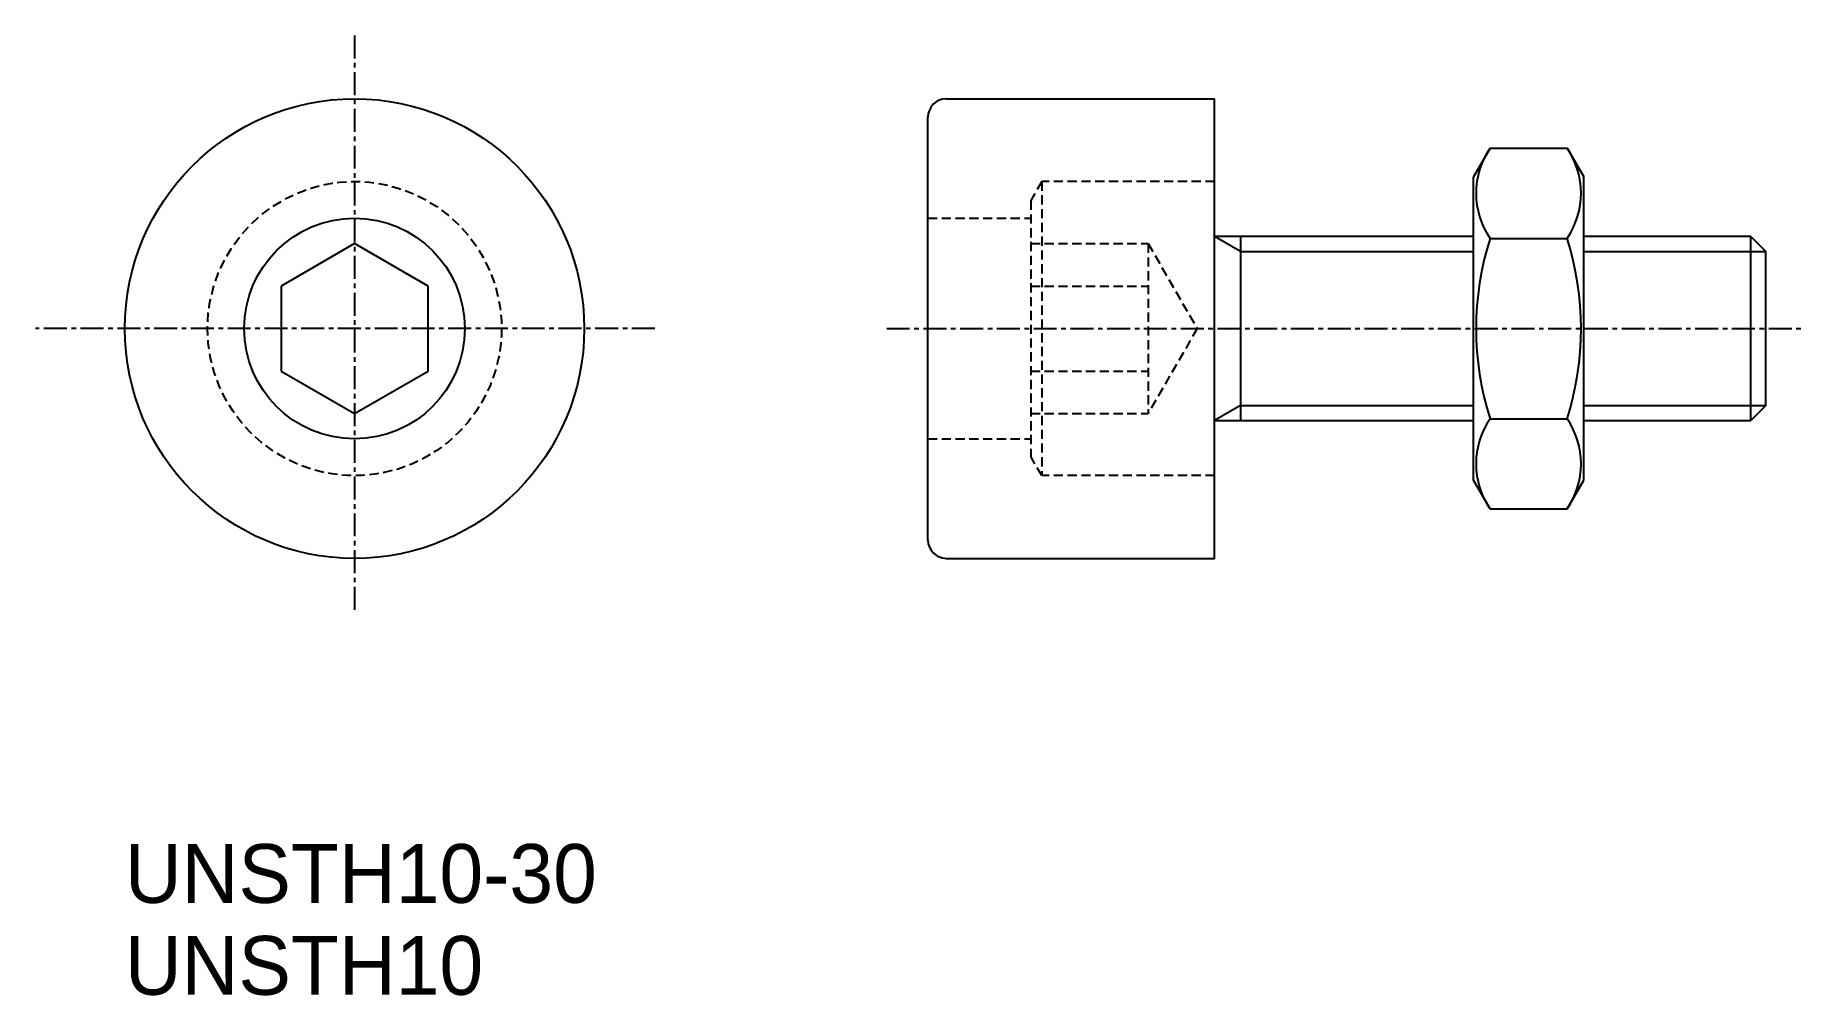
# Model space of a CAD drawing. Extents: x -3867.7 to -3771.5, y -1271.3 to -1219.1.
import ezdxf

# ---------------------------------------------------------------- set-up
doc = ezdxf.new("R2010")
doc.units = 0
doc.linetypes.add('CENTER', pattern=[2, 1.25, -0.25, 0.25, -0.25])
doc.linetypes.add('DASHED', pattern=[0.75, 0.5, -0.25])
doc.layers.get('0').update_dxf_attribs({"linetype": 'CONTINUOUS'})
doc.layers.add('CENTER', color=1, linetype='CENTER')

msp = doc.modelspace()

# ---------------------------------------------------------------- linework, layer by layer
at = {"color": 7, "linetype": 'CONTINUOUS'}
for p, q in [((-3818.087, -1222.543), (-3803.487, -1222.543)), ((-3803.487, -1247.543), (-3803.487, -1222.543)), ((-3819.087, -1246.543), (-3819.087, -1223.543)), ((-3788.499, -1225.228), (-3789.403, -1226.793)), ((-3788.499, -1225.228), (-3784.306, -1225.228)), ((-3784.306, -1225.228), (-3783.403, -1226.793)), ((-3789.403, -1243.293), (-3789.403, -1226.793)), ((-3783.403, -1243.293), (-3783.403, -1226.793)), ((-3850.287, -1230.424), (-3854.287, -1232.733)), ((-3846.287, -1232.733), (-3850.287, -1230.424)), ((-3789.403, -1230.043), (-3803.487, -1230.043)), ((-3802.081, -1230.043), (-3802.081, -1240.043)), ((-3788.499, -1230.135), (-3784.306, -1230.135)), ((-3774.299, -1230.043), (-3783.403, -1230.043)), ((-3774.299, -1240.043), (-3774.299, -1230.043)), ((-3774.299, -1230.043), (-3773.487, -1230.855)), ((-3773.487, -1239.231), (-3773.487, -1230.855)), ((-3854.287, -1232.733), (-3854.287, -1237.352)), ((-3846.287, -1237.352), (-3846.287, -1232.733)), ((-3854.287, -1237.352), (-3850.287, -1239.662)), ((-3850.287, -1239.662), (-3846.287, -1237.352)), ((-3773.487, -1239.231), (-3774.299, -1240.043)), ((-3803.487, -1240.043), (-3789.403, -1240.043)), ((-3788.499, -1239.95), (-3784.306, -1239.95)), ((-3783.403, -1240.043), (-3774.299, -1240.043)), ((-3788.499, -1244.858), (-3789.403, -1243.293)), ((-3784.306, -1244.858), (-3783.403, -1243.293)), ((-3788.499, -1244.858), (-3784.306, -1244.858)), ((-3818.087, -1247.543), (-3803.487, -1247.543))]:
    msp.add_line(p, q, dxfattribs=at)
at = {"color": 3, "linetype": 'DASHED'}
for p, q in [((-3812.887, -1227.043), (-3813.487, -1228.082)), ((-3803.487, -1227.043), (-3812.887, -1227.043)), ((-3812.887, -1227.043), (-3812.887, -1243.043)), ((-3813.487, -1228.082), (-3813.487, -1242.003)), ((-3819.087, -1229.043), (-3813.487, -1229.043)), ((-3813.487, -1230.424), (-3807.101, -1230.424)), ((-3807.101, -1230.424), (-3804.434, -1235.043)), ((-3807.101, -1230.424), (-3807.101, -1239.662)), ((-3813.487, -1232.733), (-3807.101, -1232.733)), ((-3804.434, -1235.043), (-3807.101, -1239.662)), ((-3813.487, -1237.352), (-3807.101, -1237.352)), ((-3813.487, -1239.662), (-3807.101, -1239.662)), ((-3819.087, -1241.043), (-3813.487, -1241.043)), ((-3812.887, -1243.043), (-3813.487, -1242.003)), ((-3803.487, -1243.043), (-3812.887, -1243.043))]:
    msp.add_line(p, q, dxfattribs=at)
at = {"color": 3, "linetype": 'CONTINUOUS'}
for p, q in [((-3802.081, -1230.855), (-3803.487, -1230.043)), ((-3802.081, -1230.855), (-3789.403, -1230.855)), ((-3783.403, -1230.855), (-3773.487, -1230.855)), ((-3802.081, -1239.231), (-3803.487, -1240.043)), ((-3802.081, -1239.231), (-3789.403, -1239.231)), ((-3783.403, -1239.231), (-3773.487, -1239.231))]:
    msp.add_line(p, q, dxfattribs=at)
at = {"color": 7, "linetype": 'CONTINUOUS'}
for radius in [12.5, 6]:
    msp.add_circle((-3850.287, -1235.043), radius, dxfattribs=at)
at = {"color": 3, "linetype": 'DASHED'}
msp.add_circle((-3850.287, -1235.043), 8, dxfattribs=at)
at = {"color": 7, "linetype": 'CONTINUOUS'}
for centre, radius, start, end in [((-3818.087, -1223.543), 1, 90, 180), ((-3784.913, -1227.682), 4.345, 145.61111, 214.38889), ((-3787.892, -1227.682), 4.345, 325.61111, 34.38889), ((-3773.017, -1235.043), 16.241, 162.41112, 197.5889), ((-3799.788, -1235.043), 16.241, 342.41111, 17.58889), ((-3784.913, -1242.404), 4.345, 145.61111, 214.38889), ((-3787.892, -1242.404), 4.345, 325.61111, 34.38889), ((-3818.087, -1246.543), 1, 180, 270)]:
    msp.add_arc(centre, radius, start, end, dxfattribs=at)
at = {"layer": 'CENTER', "color": 1, "linetype": 'CENTER'}
for p, q in [((-3850.287, -1219.094), (-3850.287, -1250.484)), ((-3833.943, -1235.043), (-3867.659, -1235.043)), ((-3821.332, -1235.043), (-3771.487, -1235.043))]:
    msp.add_line(p, q, dxfattribs=at)

# ---------------------------------------------------------------- texts
at = {"color": 7, "linetype": 'CONTINUOUS'}
for s, p in [('UNSTH10-30', (-3862.787, -1266.284)), ('UNSTH10', (-3862.787, -1271.284))]:
    msp.add_text(s, height=3.2, dxfattribs=at).set_placement(p)

doc.saveas('drawing.dxf')
